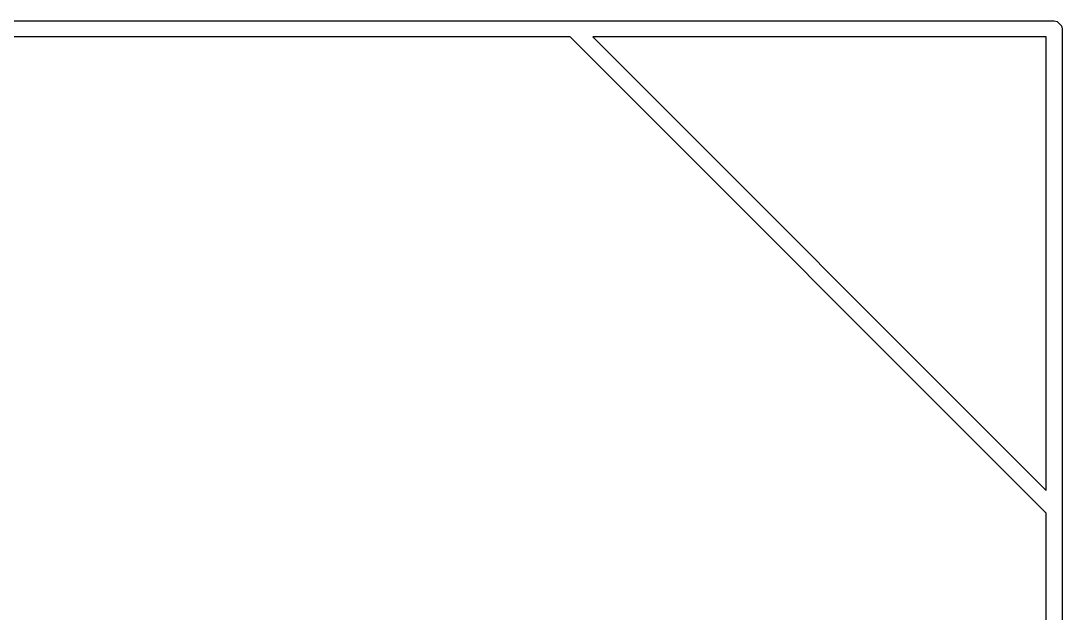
# Model space of a CAD drawing. Extents: x 2.08 to 4.63, y -4.92 to -2.81.
# Drawn here: x 3.6831 to 3.939, y -3.8246 to -3.6791 of the extents above; entities that cross this region are included whole.
import ezdxf

# ---------------------------------------------------------------- set-up
doc = ezdxf.new("R2010")
doc.units = 0
doc.header["$MEASUREMENT"] = 0
doc.layers.add('BLACK', color=7, linetype='CONTINUOUS')

msp = doc.modelspace()

# ---------------------------------------------------------------- linework, layer by layer
at = {"layer": 'BLACK', "linetype": 'CONTINUOUS'}
for p, q in [((3.67337, -3.67913), (3.93701, -3.67913)), ((3.93701, -3.67913), (3.93776, -3.67928)), ((3.93776, -3.67928), (3.93883, -3.68035)), ((3.93883, -3.68035), (3.93898, -3.6811)), ((3.93898, -3.6811), (3.93898, -4.15354)), ((3.81808, -3.68307), (3.67273, -3.68307)), ((3.93504, -3.80003), (3.81808, -3.68307)), ((3.82365, -3.68307), (3.93504, -3.79446)), ((3.93504, -3.68307), (3.82365, -3.68307)), ((3.93504, -3.79446), (3.93504, -3.68307)), ((3.93504, -4.15157), (3.93504, -3.80003))]:
    msp.add_line(p, q, dxfattribs=at)

doc.saveas('drawing.dxf')
